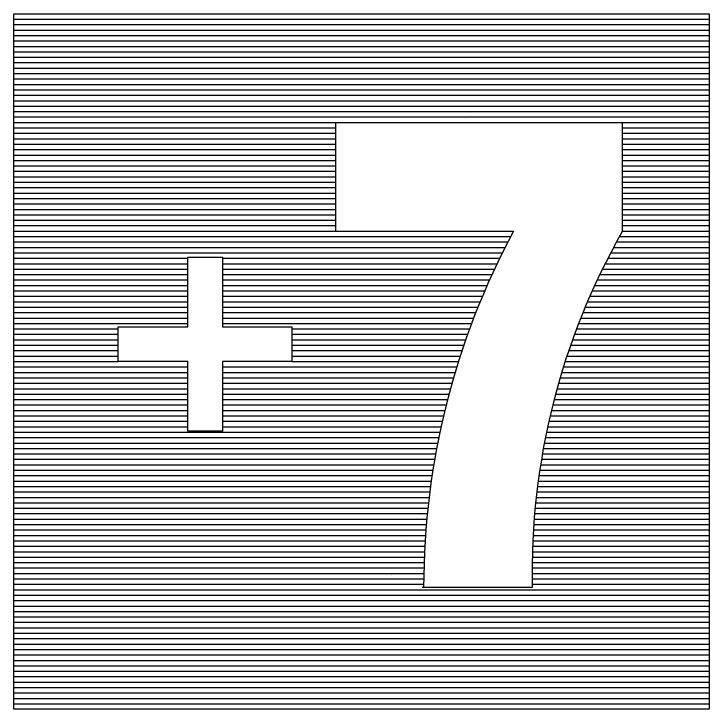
# Model space of a CAD drawing. Header units: millimetres. Extents: x -3 to 2253, y -3 to 1300.
# Drawn here: x 699 to 711, y 899 to 911 of the extents above; entities that cross this region are included whole.
import ezdxf

# ---------------------------------------------------------------- set-up
doc = ezdxf.new("R2010")
doc.units = ezdxf.units.MM
doc.layers.add('GROEN', color=3, linetype='Continuous')
doc.layers.add('VEILIG', color=7, linetype='Continuous')

# ---------------------------------------------------------------- blocks, each defined once
blk = doc.blocks.new('*X601')
at = {"color": 0}
for p, q in [((-6, 5.909), (6, 5.909)), ((-6, 5.816), (6, 5.816)), ((-6, 5.722), (6, 5.722)), ((-6, 5.628), (6, 5.628)), ((-6, 5.534), (6, 5.534)), ((-6, 5.44), (6, 5.44)), ((-6, 5.347), (6, 5.347)), ((-6, 5.253), (6, 5.253)), ((-6, 5.159), (6, 5.159)), ((-6, 5.065), (6, 5.065)), ((-6, 4.971), (6, 4.971)), ((-6, 4.878), (6, 4.878)), ((-6, 4.784), (6, 4.784)), ((-6, 4.69), (6, 4.69)), ((-6, 4.596), (6, 4.596)), ((-6, 4.502), (6, 4.502)), ((-6, 4.409), (6, 4.409)), ((-6, 4.315), (6, 4.315)), ((-6, 4.221), (6, 4.221)), ((-6, 4.127), (6, 4.127)), ((-6, 4.033), (-0.45, 4.033)), ((4.5, 4.033), (6, 4.033)), ((-6, 3.94), (-0.45, 3.94)), ((-6, 3.846), (-0.45, 3.846)), ((4.5, 3.94), (6, 3.94)), ((4.5, 3.846), (6, 3.846)), ((-6, 3.752), (-0.45, 3.752)), ((4.5, 3.752), (6, 3.752)), ((-6, 3.658), (-0.45, 3.658)), ((4.5, 3.658), (6, 3.658)), ((-6, 3.564), (-0.45, 3.564)), ((4.5, 3.564), (6, 3.564)), ((-6, 3.471), (-0.45, 3.471)), ((-6, 3.377), (-0.45, 3.377)), ((4.5, 3.471), (6, 3.471)), ((4.5, 3.377), (6, 3.377)), ((-6, 3.283), (-0.45, 3.283)), ((4.5, 3.283), (6, 3.283)), ((-6, 3.189), (-0.45, 3.189)), ((4.5, 3.189), (6, 3.189)), ((-6, 3.095), (-0.45, 3.095)), ((-6, 3.002), (-0.45, 3.002)), ((4.5, 3.095), (6, 3.095)), ((4.5, 3.002), (6, 3.002)), ((-6, 2.908), (-0.45, 2.908)), ((4.5, 2.908), (6, 2.908)), ((-6, 2.814), (-0.45, 2.814)), ((4.5, 2.814), (6, 2.814)), ((-6, 2.72), (-0.45, 2.72)), ((4.5, 2.72), (6, 2.72)), ((-6, 2.626), (-0.45, 2.626)), ((-6, 2.533), (-0.45, 2.533)), ((4.5, 2.626), (6, 2.626)), ((4.5, 2.533), (6, 2.533)), ((-6, 2.439), (-0.45, 2.439)), ((4.5, 2.439), (6, 2.439)), ((-6, 2.345), (-0.45, 2.345)), ((4.5, 2.345), (6, 2.345)), ((-6, 2.251), (-0.45, 2.251)), ((4.5, 2.251), (6, 2.251)), ((-6, 2.157), (2.576, 2.157)), ((-6, 2.064), (2.526, 2.064)), ((4.4, 2.064), (6, 2.064)), ((4.452, 2.157), (6, 2.157)), ((-6, 1.97), (2.478, 1.97)), ((4.349, 1.97), (6, 1.97)), ((-6, 1.876), (2.431, 1.876)), ((4.3, 1.876), (6, 1.876)), ((-6, 1.782), (-3, 1.782)), ((-6, 1.688), (-3, 1.688)), ((-2.4, 1.782), (2.385, 1.782)), ((-2.4, 1.688), (2.34, 1.688)), ((4.204, 1.688), (6, 1.688)), ((4.251, 1.782), (6, 1.782)), ((-6, 1.595), (-3, 1.595)), ((-2.4, 1.595), (2.295, 1.595)), ((4.157, 1.595), (6, 1.595)), ((-6, 1.501), (-3, 1.501)), ((-2.4, 1.501), (2.252, 1.501)), ((4.112, 1.501), (6, 1.501)), ((-6, 1.407), (-3, 1.407)), ((-2.4, 1.407), (2.209, 1.407)), ((4.068, 1.407), (6, 1.407)), ((-6, 1.313), (-3, 1.313)), ((-6, 1.219), (-3, 1.219)), ((-2.4, 1.313), (2.168, 1.313)), ((-2.4, 1.219), (2.127, 1.219)), ((3.982, 1.219), (6, 1.219)), ((4.024, 1.313), (6, 1.313)), ((-6, 1.126), (-3, 1.126)), ((-2.4, 1.126), (2.087, 1.126)), ((3.94, 1.126), (6, 1.126)), ((-6, 1.032), (-3, 1.032)), ((-2.4, 1.032), (2.048, 1.032)), ((3.9, 1.032), (6, 1.032)), ((-6, 0.938), (-3, 0.938)), ((-6, 0.844), (-3, 0.844)), ((-2.4, 0.938), (2.01, 0.938)), ((-2.4, 0.844), (1.972, 0.844)), ((3.822, 0.844), (6, 0.844)), ((3.86, 0.938), (6, 0.938)), ((-6, 0.75), (-3, 0.75)), ((-2.4, 0.75), (1.936, 0.75)), ((3.784, 0.75), (6, 0.75)), ((-6, 0.657), (-3, 0.657)), ((-2.4, 0.657), (1.9, 0.657)), ((3.747, 0.657), (6, 0.657)), ((-6, 0.563), (-4.2, 0.563)), ((-1.2, 0.563), (1.865, 0.563)), ((3.712, 0.563), (6, 0.563)), ((-6, 0.469), (-4.2, 0.469)), ((-6, 0.375), (-4.2, 0.375)), ((-1.2, 0.469), (1.831, 0.469)), ((-1.2, 0.375), (1.798, 0.375)), ((3.643, 0.375), (6, 0.375)), ((3.677, 0.469), (6, 0.469)), ((-6, 0.281), (-4.2, 0.281)), ((-1.2, 0.281), (1.766, 0.281)), ((3.61, 0.281), (6, 0.281)), ((-6, 0.188), (-4.2, 0.188)), ((-1.2, 0.188), (1.734, 0.188)), ((3.577, 0.188), (6, 0.188)), ((-6, 0.094), (-4.2, 0.094)), ((-6, 0), (-4.2, 0)), ((-1.2, 0.094), (1.703, 0.094)), ((-1.2, 0), (1.673, 0)), ((3.515, 0), (6, 0)), ((3.546, 0.094), (6, 0.094)), ((-6, -0.094), (-3, -0.094)), ((-2.4, -0.094), (1.644, -0.094)), ((3.486, -0.094), (6, -0.094)), ((-6, -0.188), (-3, -0.188)), ((-2.4, -0.188), (1.616, -0.188)), ((3.457, -0.188), (6, -0.188)), ((-6, -0.281), (-3, -0.281)), ((-2.4, -0.281), (1.588, -0.281)), ((3.429, -0.281), (6, -0.281)), ((-6, -0.375), (-3, -0.375)), ((-6, -0.469), (-3, -0.469)), ((-2.4, -0.375), (1.561, -0.375)), ((-2.4, -0.469), (1.535, -0.469)), ((3.375, -0.469), (6, -0.469)), ((3.402, -0.375), (6, -0.375)), ((-6, -0.563), (-3, -0.563)), ((-2.4, -0.563), (1.51, -0.563)), ((3.35, -0.563), (6, -0.563)), ((-6, -0.657), (-3, -0.657)), ((-2.4, -0.657), (1.485, -0.657)), ((3.325, -0.657), (6, -0.657)), ((-6, -0.75), (-3, -0.75)), ((-2.4, -0.75), (1.461, -0.75)), ((3.301, -0.75), (6, -0.75)), ((-6, -0.844), (-3, -0.844)), ((-6, -0.938), (-3, -0.938)), ((-2.4, -0.844), (1.438, -0.844)), ((-2.4, -0.938), (1.416, -0.938)), ((3.256, -0.938), (6, -0.938)), ((3.278, -0.844), (6, -0.844)), ((-6, -1.032), (-3, -1.032)), ((-2.4, -1.032), (1.394, -1.032)), ((3.235, -1.032), (6, -1.032)), ((-6, -1.126), (-3, -1.126)), ((-2.4, -1.126), (1.373, -1.126)), ((3.214, -1.126), (6, -1.126)), ((-6, -1.219), (1.353, -1.219)), ((-6, -1.313), (1.334, -1.313)), ((3.175, -1.313), (6, -1.313)), ((3.194, -1.219), (6, -1.219)), ((-6, -1.407), (1.315, -1.407)), ((3.157, -1.407), (6, -1.407)), ((-6, -1.501), (1.297, -1.501)), ((3.139, -1.501), (6, -1.501)), ((-6, -1.595), (1.279, -1.595)), ((3.122, -1.595), (6, -1.595)), ((-6, -1.688), (1.263, -1.688)), ((-6, -1.782), (1.247, -1.782)), ((3.091, -1.782), (6, -1.782)), ((3.106, -1.688), (6, -1.688)), ((-6, -1.876), (1.232, -1.876)), ((3.077, -1.876), (6, -1.876)), ((-6, -1.97), (1.217, -1.97)), ((3.063, -1.97), (6, -1.97)), ((-6, -2.064), (1.204, -2.064)), ((-6, -2.157), (1.19, -2.157)), ((3.038, -2.157), (6, -2.157)), ((3.05, -2.064), (6, -2.064)), ((-6, -2.251), (1.178, -2.251)), ((3.027, -2.251), (6, -2.251)), ((-6, -2.345), (1.166, -2.345)), ((3.016, -2.345), (6, -2.345)), ((-6, -2.439), (1.155, -2.439)), ((3.006, -2.439), (6, -2.439)), ((-6, -2.533), (1.145, -2.533)), ((-6, -2.626), (1.136, -2.626)), ((2.988, -2.626), (6, -2.626)), ((2.997, -2.533), (6, -2.533)), ((-6, -2.72), (1.127, -2.72)), ((2.981, -2.72), (6, -2.72)), ((-6, -2.814), (1.118, -2.814)), ((2.974, -2.814), (6, -2.814)), ((-6, -2.908), (1.111, -2.908)), ((2.968, -2.908), (6, -2.908)), ((-6, -3.002), (1.104, -3.002)), ((-6, -3.095), (1.098, -3.095)), ((2.958, -3.095), (6, -3.095)), ((2.962, -3.002), (6, -3.002)), ((-6, -3.189), (1.092, -3.189)), ((2.954, -3.189), (6, -3.189)), ((-6, -3.283), (1.088, -3.283)), ((2.951, -3.283), (6, -3.283)), ((-6, -3.377), (1.083, -3.377)), ((-6, -3.471), (1.08, -3.471)), ((2.946, -3.471), (6, -3.471)), ((2.948, -3.377), (6, -3.377)), ((-6, -3.564), (1.077, -3.564)), ((2.945, -3.564), (6, -3.564)), ((-6, -3.658), (1.075, -3.658)), ((2.945, -3.658), (6, -3.658)), ((-6, -3.752), (1.074, -3.752)), ((2.946, -3.752), (6, -3.752)), ((-6, -3.846), (1.073, -3.846)), ((-6, -3.94), (6, -3.94)), ((2.947, -3.846), (6, -3.846)), ((-6, -4.033), (6, -4.033)), ((-6, -4.127), (6, -4.127)), ((-6, -4.221), (6, -4.221)), ((-6, -4.315), (6, -4.315)), ((-6, -4.409), (6, -4.409)), ((-6, -4.502), (6, -4.502)), ((-6, -4.596), (6, -4.596)), ((-6, -4.69), (6, -4.69)), ((-6, -4.784), (6, -4.784)), ((-6, -4.878), (6, -4.878)), ((-6, -4.971), (6, -4.971)), ((-6, -5.065), (6, -5.065)), ((-6, -5.159), (6, -5.159)), ((-6, -5.253), (6, -5.253)), ((-6, -5.347), (6, -5.347)), ((-6, -5.44), (6, -5.44)), ((-6, -5.534), (6, -5.534)), ((-6, -5.628), (6, -5.628)), ((-6, -5.722), (6, -5.722)), ((-6, -5.816), (6, -5.816)), ((-6, -5.909), (6, -5.909))]:
    blk.add_line(p, q, dxfattribs=at)
blk = doc.blocks.new('PIC-137')
at = {"layer": 'VEILIG'}
for p, q in [((-6, 6), (6, 6)), ((-6, -6), (-6, 6)), ((6, 6), (6, -6)), ((1.801, 4.2), (1.801, 4.2)), ((-0.45, 4.125), (-0.45, 2.25)), ((-0.45, 4.125), (4.5, 4.125)), ((4.5, 4.125), (4.5, 2.25)), ((4.5, 4.125), (4.5, 2.25)), ((-0.45, 2.25), (2.625, 2.25)), ((4.5, 2.25), (4.5, 2.243)), ((-3, 1.8), (-2.4, 1.8)), ((-3, 0.6), (-3, 1.8)), ((-2.4, 1.8), (-2.4, 0.6)), ((-4.2, 0.6), (-3, 0.6)), ((-4.2, 0), (-4.2, 0.6)), ((-2.4, 0.6), (-1.2, 0.6)), ((-1.2, 0.6), (-1.2, 0)), ((-3, 0), (-4.2, 0)), ((-3, -1.2), (-3, 0)), ((-2.4, 0), (-2.4, -1.2)), ((-1.2, 0), (-2.4, 0)), ((-2.4, -1.2), (-3, -1.2)), ((2.948, -3.9), (1.05, -3.9)), ((6, -6), (-6, -6))]:
    blk.add_line(p, q, dxfattribs=at)
blk.add_lwpolyline([(4.5, 2.243, 0.135394), (2.948, -3.9, 0.134758)], format="xyb", dxfattribs=at)
for points in [[(1.242, -2.305), (1.242, -2.305)], [(1.242, -2.305), (1.242, -2.305)], [(1.008, -2.648), (1.008, -2.648)], [(1.008, -2.648), (1.008, -2.648)], [(0.784, -3.074), (0.784, -3.074)], [(0.784, -3.074), (0.784, -3.074)], [(0.518, -3.692), (0.518, -3.692)], [(0.518, -3.692), (0.518, -3.692)]]:
    blk.add_lwpolyline(points, dxfattribs=at)
blk.add_arc((14.028, -3.899), 12.955, 151.6662, 180.0064, dxfattribs=at)
at = {"layer": 'GROEN'}
blk.add_blockref('*X601', (0, 0), dxfattribs=at)

msp = doc.modelspace()

# ---------------------------------------------------------------- block references
msp.add_blockref('PIC-137', (705, 905))

doc.saveas('drawing.dxf')
